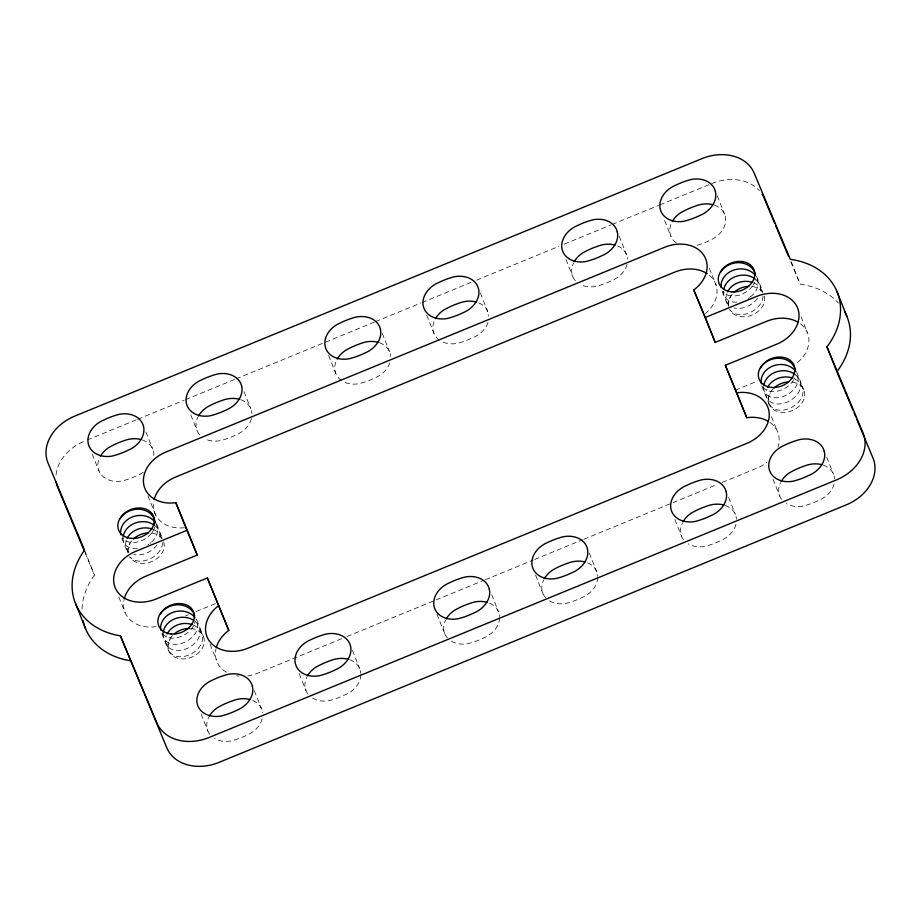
<?xml version="1.0" encoding="UTF-8"?>
<svg xmlns="http://www.w3.org/2000/svg" width="921" height="921" viewBox="0 0 921 921"><rect width="100%" height="100%" fill="white"/><g stroke="black" fill="none" stroke-linecap="round" stroke-linejoin="round"><path stroke-width="0.69" stroke-dasharray="4.61 3.45" d="M87.242 439.985L136.4 419.792M137.736 419.251L184.246 400.151M185.57 399.61L234.728 379.429M236.064 378.876L374.248 322.143M375.584 321.59L420.759 303.044M422.083 302.502L471.253 282.31M476.571 280.134L558.955 246.31M564.262 244.123L610.773 225.023M612.097 224.482L658.607 205.383M659.931 204.842L709.101 184.661M185.662 615.838L188.298 614.756M196.196 611.521L215.94 603.416M735.257 390.193L757.626 381.006M341.656 638.69L257.822 673.113A33.294 25.915 -21.7 0 1 247.83 675.853M346.975 636.515L434.793 600.457M436.128 599.905L484.02 580.242M485.355 579.689L533.259 560.026M534.583 559.473L582.486 539.81M583.822 539.269L671.639 503.211M672.963 502.659L716.883 484.63M722.202 482.443L756.797 468.236A33.294 25.915 -21.7 0 0 766.836 462.388M790.748 261.679L800.199 284.232A75.971 59.128 -21.7 0 1 838.363 303.032M85.043 552.646L94.449 575.095A75.971 59.128 -21.7 0 0 82.027 611.44M791.335 261.955L800.199 284.232M801.109 316.847L807.36 332.573M796.55 371.681L803.849 390.032M756.509 276.081L762.772 291.807M826.713 457.15L833.493 474.188M717.286 195.851L724.585 214.202M761.805 385.945L769.116 404.296M722.283 291.658L728.027 306.083M771.487 416.753L776.702 429.865M709.377 268.276L716.158 285.314M773.018 479.196L779.799 496.235M664.64 220.522L670.891 236.248M728.592 497.444L735.372 514.482M619.165 236.144L626.464 254.495M674.897 519.49L681.678 536.529M565.989 259.503L572.77 276.542M589.302 553.107L596.601 571.457M480.394 293.12L487.704 311.471M535.608 575.153L542.906 593.504M426.699 315.166L433.998 333.517M491.699 594.701L498.48 611.74M382.273 333.414L389.571 351.753M436.957 614.134L444.785 633.786M328.578 355.46L335.877 373.799M352.409 650.376L359.708 668.715M244.03 391.69L250.811 408.74M299.233 673.723L306.014 690.762M190.854 415.049L197.117 430.786M254.288 690.658L261.587 709.009M145.898 431.984L152.679 449.022M210.069 644.216L216.331 659.943M147.959 495.74L155.776 515.403M196.634 619.522L203.414 636.561M156.593 523.922L162.326 538.348M201.112 714.017L207.893 731.055M92.204 454.03L98.984 471.068M161.889 633.786L168.67 650.825M121.848 538.198L127.582 552.612M118.855 596.958L125.118 612.695M84.536 550.194L94.449 575.095M156.213 626.637A33.294 25.915 -21.7 0 1 123.932 600.457M184.442 527.721A33.294 25.915 -21.7 0 1 153.795 500.909M239.034 676.106A33.294 25.915 -21.7 0 1 236.605 675.807M226.405 672.261A33.294 25.915 -21.7 0 1 216.009 648.775M800.625 323.939A33.294 25.915 -21.7 0 1 795.364 364.209M770.037 422.474A33.294 25.915 -21.7 0 1 778.015 446.904M709.285 275.218A33.294 25.915 -21.7 0 1 705.693 313.29M834.127 483.986A23.9 18.604 -21.7 0 1 818.573 500.425A63.019 49.043 -21.7 0 1 803.124 506.078A23.9 18.604 -21.7 0 1 786.35 503.603M823.259 465.128A23.9 18.604 -21.7 0 1 834.599 478.943M781.63 499.412A23.9 18.604 -21.7 0 1 780.548 482.662M735.994 524.279A23.9 18.604 -21.7 0 1 720.441 540.719A63.019 49.043 -21.7 0 1 705.002 546.372A23.9 18.604 -21.7 0 1 688.229 543.885M725.138 505.422A23.9 18.604 -21.7 0 1 736.478 519.225M683.497 539.706A23.9 18.604 -21.7 0 1 682.426 522.955M597.741 577.444A23.9 18.604 -21.7 0 1 581.681 597.694A63.019 49.043 -21.7 0 1 566.231 603.347A23.9 18.604 -21.7 0 1 549.457 600.86M587.656 562.881A23.9 18.604 -21.7 0 1 597.706 576.201M545.52 597.637A23.9 18.604 -21.7 0 1 543.655 579.931M499.619 617.738A23.9 18.604 -21.7 0 1 483.56 637.977A63.019 49.043 -21.7 0 1 468.11 643.641A23.9 18.604 -21.7 0 1 451.336 641.154M489.535 603.174A23.9 18.604 -21.7 0 1 499.585 616.494M447.399 637.919A23.9 18.604 -21.7 0 1 445.534 620.224M360.848 674.713A23.9 18.604 -21.7 0 1 344.788 694.952A63.019 49.043 -21.7 0 1 329.338 700.616A23.9 18.604 -21.7 0 1 312.564 698.13M349.473 659.655A23.9 18.604 -21.7 0 1 360.813 673.47M307.844 693.939A23.9 18.604 -21.7 0 1 306.762 677.2M262.22 718.806A23.9 18.604 -21.7 0 1 246.667 735.246A63.019 49.043 -21.7 0 1 231.217 740.898A23.9 18.604 -21.7 0 1 214.443 738.423M252.642 700.444A23.9 18.604 -21.7 0 1 262.566 712.532M209.723 734.233A23.9 18.604 -21.7 0 1 208.641 717.482M714.362 205.141A23.9 18.604 -21.7 0 1 725.587 222.088A23.9 18.604 -21.7 0 1 709.665 240.439A63.019 49.043 -21.7 0 1 696.621 245.447M676.359 242.902A23.9 18.604 -21.7 0 1 671.651 222.675M627.097 264.292A23.9 18.604 -21.7 0 1 611.544 280.732A63.019 49.043 -21.7 0 1 596.106 286.385A23.9 18.604 -21.7 0 1 580.483 284.543M617.519 245.919A23.9 18.604 -21.7 0 1 627.569 259.238M575.383 280.675A23.9 18.604 -21.7 0 1 573.518 262.969M487.969 322.523A23.9 18.604 -21.7 0 1 472.772 337.708A63.019 49.043 -21.7 0 1 457.334 343.36A23.9 18.604 -21.7 0 1 440.56 340.874M478.759 302.905A23.9 18.604 -21.7 0 1 488.809 316.214M439.467 340.171A23.9 18.604 -21.7 0 1 434.758 319.944M389.848 362.816A23.9 18.604 -21.7 0 1 374.651 377.99A63.019 49.043 -21.7 0 1 359.213 383.654A23.9 18.604 -21.7 0 1 342.439 381.167M379.348 342.693A23.9 18.604 -21.7 0 1 390.677 356.508M341.346 380.465A23.9 18.604 -21.7 0 1 336.625 360.238M251.445 418.525A23.9 18.604 -21.7 0 1 235.88 434.965A63.019 49.043 -21.7 0 1 220.441 440.629A23.9 18.604 -21.7 0 1 204.83 438.776M240.577 399.668A23.9 18.604 -21.7 0 1 251.917 413.483M199.73 434.908A23.9 18.604 -21.7 0 1 197.865 417.213M142.456 439.962A23.9 18.604 -21.7 0 1 153.577 457.553M143.239 472.323A23.9 18.604 -21.7 0 1 137.759 475.259A63.019 49.043 -21.7 0 1 122.32 480.912A23.9 18.604 -21.7 0 1 99.744 457.495M711.76 183.567A42.677 33.214 -21.7 0 1 759.411 190.612M56.031 474.96A42.677 33.214 -21.7 0 1 84.582 441.078M190.578 628.49A18.777 14.621 -21.7 0 1 202.735 647.417A18.777 14.621 -21.7 0 1 175.934 657.663A18.777 14.621 -21.7 0 1 172.722 635.317M163.696 541.824A18.777 14.621 -21.7 0 1 152.184 561.35A18.777 14.621 -21.7 0 1 129.47 556.871M127.881 552.577A18.777 14.621 -21.7 0 1 132.682 539.718M151.643 533.006A18.777 14.621 -21.7 0 1 162.004 538.566M764.384 296.182A18.777 14.621 -21.7 0 1 751.536 315.27A18.777 14.621 -21.7 0 1 729.455 309.537M728.315 306.048A18.777 14.621 -21.7 0 1 733.128 293.189M752.077 286.466A18.777 14.621 -21.7 0 1 762.968 292.797M792.129 382.065A18.777 14.621 -21.7 0 1 802.847 401.498A18.777 14.621 -21.7 0 1 776.058 410.996A18.777 14.621 -21.7 0 1 773.168 388.789M795.836 375.1A18.57 15.473 -11 0 1 798.691 392.208A18.57 13.136 -30.1 0 1 776.679 403.951A18.57 13.136 -30.1 0 1 766.825 389.284M794.811 378.98A18.57 15.473 -11 0 1 801.166 398.436A18.57 13.136 -30.1 0 1 777.692 409.972A18.57 13.136 -30.1 0 1 770.555 392.76M763.567 387.58A18.57 13.136 -30.1 0 0 776.783 397.78A18.57 13.136 -30.1 0 0 796.216 385.991A18.57 15.473 -11 0 0 796.504 372.763M793.741 379.763A18.57 13.136 -30.1 0 1 763.9 388.144M763.325 387.534A18.57 13.136 -30.1 0 1 762.83 386.878M795.571 374.053A18.57 15.473 -11 0 1 795.445 375.031M794.627 377.909A18.57 15.473 -11 0 1 794.213 378.842M755.796 279.5A18.57 15.473 -11 0 1 760.147 292.855M763.014 296.159A18.57 15.473 -11 0 1 761.126 302.836A18.57 13.136 -30.1 0 1 745.469 314.107A18.57 13.136 -30.1 0 1 730.215 309.963M753.781 282.92A18.57 15.473 -11 0 1 762.53 292.325M750.339 296.965A18.57 13.136 -30.1 0 0 756.176 290.391A18.57 15.473 -11 0 0 756.463 277.163M749.406 297.644A18.57 13.136 -30.1 0 1 748.439 298.289M736.754 302.18A18.57 13.136 -30.1 0 1 723.549 291.105M753.7 284.175A18.57 13.136 -30.1 0 1 753.148 285.061M752.549 285.947A18.57 13.136 -30.1 0 1 722.778 291.289M757.499 298.392A18.57 13.136 -30.1 0 1 734.221 307.948M728.81 305.001A18.57 13.136 -30.1 0 1 726.784 293.684M755.404 279.431A18.57 15.473 -11 0 1 755.197 280.41M754.587 282.321A18.57 15.473 -11 0 1 754.172 283.254M728.638 306.152A18.57 13.136 -30.1 0 1 730.514 297.172M155.35 526.029A18.57 15.473 -11 0 1 159.437 540.351M162.58 542.688A18.57 15.473 -11 0 1 160.68 549.377A18.57 13.136 -30.1 0 1 145.564 560.498A18.57 13.136 -30.1 0 1 130.275 557.147M153.335 529.46A18.57 15.473 -11 0 1 162.084 538.854M151.643 542.009A18.57 13.136 -30.1 0 0 155.73 536.931A18.57 15.473 -11 0 0 156.029 523.704M150.791 542.768A18.57 13.136 -30.1 0 1 149.893 543.494M148.972 544.184A18.57 13.136 -30.1 0 1 148.005 544.829M137.379 548.628A18.57 13.136 -30.1 0 1 123.103 537.634M152.103 532.476A18.57 13.136 -30.1 0 0 153.254 530.703A18.57 15.473 -11 0 0 153.726 529.782M151.447 533.34A18.57 13.136 -30.1 0 1 122.343 537.818M157.065 544.933A18.57 13.136 -30.1 0 1 133.775 554.477M128.986 552.105A18.57 13.136 -30.1 0 1 126.338 540.213M154.763 526.939A18.57 15.473 -11 0 1 154.141 528.85M128.203 552.681A18.57 13.136 -30.1 0 1 130.068 543.701M195.39 621.629A18.57 15.473 -11 0 1 198.245 638.748A18.57 13.136 -30.1 0 1 176.245 650.491A18.57 13.136 -30.1 0 1 166.379 635.812M193.375 625.048A18.57 15.473 -11 0 1 200.732 644.965A18.57 13.136 -30.1 0 1 177.246 656.512A18.57 13.136 -30.1 0 1 170.109 639.301M163.144 633.234A18.57 13.136 -30.1 0 0 175.819 644.332A18.57 13.136 -30.1 0 0 195.77 632.52A18.57 15.473 -11 0 0 196.069 619.292M162.384 633.418A18.57 13.136 -30.1 0 0 177.638 637.551A18.57 13.136 -30.1 0 0 193.295 626.303A18.57 15.473 -11 0 0 193.778 625.382M194.999 621.56A18.57 15.473 -11 0 1 194.527 623.494"/><path stroke-width="1.38" d="M798.231 322.315A33.294 25.915 -21.7 0 0 766.56 321.314L715.226 342.393L693.789 289.965A33.294 25.915 -21.7 0 0 703.609 254.921A33.294 25.915 -21.7 0 0 664.743 247.242L165.78 452.119A33.294 25.915 -21.7 0 0 143.803 484.768A33.294 25.915 -21.7 0 0 175.796 502.647L187.32 530.174L135.997 551.242A33.294 25.915 -21.7 0 0 115.206 587.782A33.294 25.915 -21.7 0 0 156.017 599.041L207.34 577.974L228.776 630.39A33.294 25.915 -21.7 0 0 216.331 647.509M715.226 342.393L705.325 317.48L756.648 296.412A33.294 25.915 -21.7 0 1 797.459 307.672A33.294 25.915 -21.7 0 1 776.668 344.212L725.345 365.28L746.781 417.708A33.294 25.915 -21.7 0 1 767.815 421.07M187.32 530.174L197.232 555.075L145.898 576.143A33.294 25.915 -21.7 0 0 124.231 599.053M826.943 346.837L863.069 433.077A42.677 33.214 -21.7 0 1 836.418 479.922L209.24 737.433A42.677 33.214 -21.7 0 1 156.927 723.008L120.409 635.835A75.971 59.128 -21.7 0 1 84.536 550.194L48.03 463.021A42.677 33.214 -21.7 0 1 74.67 416.165L701.848 158.665A42.677 33.214 -21.7 0 1 754.161 173.09L790.287 259.331A75.971 59.128 -21.7 0 1 826.943 346.837L836.326 370.426M764.073 197.992L774.63 223.204M775.747 225.852L788.526 256.372M852.973 410.213L836.855 371.739A75.971 59.128 -21.7 0 0 844.545 311.643M854.078 412.873L855.747 416.856M856.852 419.504L872.97 457.979A42.677 33.214 -21.7 0 1 846.33 504.835L219.152 762.335A42.677 33.214 -21.7 0 1 166.839 747.91L120.409 635.835M693.789 289.965L705.325 317.48M725.345 365.28L746.781 417.708M185.697 527.56L197.232 555.075M228.776 630.39L207.34 577.974M84.49 551.322L57.931 487.923A42.677 33.214 -21.7 0 1 56.193 481.637M836.936 291.462L846.848 316.364M175.796 502.647L185.179 526.248M75.729 604.003L85.63 628.905M154.095 499.631A33.294 25.915 -21.7 0 1 175.681 477.02L674.656 272.144A33.294 25.915 -21.7 0 1 707.201 273.687M821.935 464.714A23.9 18.604 -21.7 0 0 804.194 466.107A63.019 49.043 -21.7 0 0 789.239 472.934A23.9 18.604 -21.7 0 0 781.192 481.441M723.814 505.007A23.9 18.604 -21.7 0 0 706.073 506.4A63.019 49.043 -21.7 0 0 691.118 513.227A23.9 18.604 -21.7 0 0 683.071 521.735M585.042 561.983A23.9 18.604 -21.7 0 0 567.301 563.376A63.019 49.043 -21.7 0 0 552.347 570.203A23.9 18.604 -21.7 0 0 544.299 578.71M486.921 602.265A23.9 18.604 -21.7 0 0 469.18 603.658A63.019 49.043 -21.7 0 0 454.226 610.485A23.9 18.604 -21.7 0 0 446.178 619.004M348.15 659.252A23.9 18.604 -21.7 0 0 330.409 660.645A63.019 49.043 -21.7 0 0 315.454 667.46A23.9 18.604 -21.7 0 0 307.407 675.979M250.028 699.534A23.9 18.604 -21.7 0 0 232.288 700.927A63.019 49.043 -21.7 0 0 217.333 707.754A23.9 18.604 -21.7 0 0 209.286 716.262M713.027 204.727A23.9 18.604 -21.7 0 0 695.297 206.12A63.019 49.043 -21.7 0 0 680.343 212.947A23.9 18.604 -21.7 0 0 672.284 221.454M614.906 245.021A23.9 18.604 -21.7 0 0 597.165 246.414A63.019 49.043 -21.7 0 0 582.222 253.24A23.9 18.604 -21.7 0 0 574.163 261.748M476.145 301.996A23.9 18.604 -21.7 0 0 458.405 303.389A63.019 49.043 -21.7 0 0 443.45 310.216A23.9 18.604 -21.7 0 0 435.403 318.724M378.013 342.278A23.9 18.604 -21.7 0 0 360.284 343.683A63.019 49.043 -21.7 0 0 345.329 350.498A23.9 18.604 -21.7 0 0 337.27 359.017M239.253 399.265A23.9 18.604 -21.7 0 0 221.512 400.658A63.019 49.043 -21.7 0 0 206.557 407.473A23.9 18.604 -21.7 0 0 198.51 415.993M141.132 439.547A23.9 18.604 -21.7 0 0 123.391 440.94A63.019 49.043 -21.7 0 0 108.436 447.767A23.9 18.604 -21.7 0 0 100.377 456.275M762.058 194.135A42.677 33.214 -21.7 0 1 763.636 197.002M130.322 660.737A75.971 59.128 -21.7 0 1 83.005 620.397M174.391 633.786A18.777 14.621 -21.7 0 1 189.461 628.444M133.487 538.935A18.777 14.621 -21.7 0 1 148.281 532.868M733.933 292.406A18.777 14.621 -21.7 0 1 748.727 286.327M773.974 388.006A18.777 14.621 -21.7 0 1 788.767 381.927M736.869 392.807A33.294 25.915 -21.7 0 1 768.862 410.685A33.294 25.915 -21.7 0 1 746.885 443.335L247.91 648.211A33.294 25.915 -21.7 0 1 209.055 640.544A33.294 25.915 -21.7 0 1 218.864 605.488M792.797 378.117A18.57 15.473 -11 0 0 768.079 386.544A18.57 13.136 -30.1 0 0 767.596 387.442M760.642 367.87A18.57 15.473 -11 0 1 779.293 358.281A18.57 15.473 -11 0 1 795.145 369.24M795.433 371.094A18.57 15.473 -11 0 0 778.89 364.578A18.57 15.473 -11 0 0 763.129 374.099A18.57 13.136 -30.1 0 0 761.437 383.896M794.178 373.822A18.57 15.473 -11 0 0 765.604 380.315A18.57 13.136 -30.1 0 0 763.682 385.795M752.756 282.517A18.57 15.473 -11 0 0 728.039 290.944A18.57 13.136 -30.1 0 0 727.555 291.853M720.602 272.271A18.57 15.473 -11 0 1 740.403 262.761A18.57 15.473 -11 0 1 755.485 275.54M755.393 275.506A18.57 15.473 -11 0 0 738.838 268.99A18.57 15.473 -11 0 0 723.077 278.499A18.57 13.136 -30.1 0 0 721.212 287.479M725.552 284.727A18.57 15.473 -11 0 1 754.99 278.844M723.791 289.298A18.57 13.136 -30.1 0 1 725.552 284.716M152.31 529.057A18.57 15.473 -11 0 0 127.593 537.484A18.57 13.136 -30.1 0 0 127.11 538.382M120.167 518.811A18.57 15.473 -11 0 1 140.522 509.359A18.57 15.473 -11 0 1 155.131 523.047M154.947 522.034A18.57 15.473 -11 0 0 138.403 515.518A18.57 15.473 -11 0 0 122.643 525.028A18.57 13.136 -30.1 0 0 120.95 534.836M154.555 525.373A18.57 15.473 -11 0 0 125.118 531.256A18.57 13.136 -30.1 0 0 123.195 536.736M192.362 624.645A18.57 15.473 -11 0 0 167.634 633.072A18.57 13.136 -30.1 0 0 167.15 633.982M160.208 614.399A18.57 15.473 -11 0 1 178.858 604.809A18.57 15.473 -11 0 1 194.699 615.781M194.987 617.634A18.57 15.473 -11 0 0 178.444 611.118A18.57 15.473 -11 0 0 162.683 620.627A18.57 13.136 -30.1 0 0 160.991 630.425M193.732 620.363A18.57 15.473 -11 0 0 165.158 626.856A18.57 13.136 -30.1 0 0 163.236 632.336M824.33 451.601A23.9 18.604 -21.7 0 0 800.257 439.444A63.019 49.043 -21.7 0 0 784.807 445.096A23.9 18.604 -21.7 0 0 769.139 469.019A23.9 18.604 -21.7 0 0 793.211 481.176A63.019 49.043 -21.7 0 0 808.661 475.524A23.9 18.604 -21.7 0 0 824.33 451.601M726.208 491.895A23.9 18.604 -21.7 0 0 702.124 479.726A63.019 49.043 -21.7 0 0 686.686 485.39A23.9 18.604 -21.7 0 0 671.018 509.301A23.9 18.604 -21.7 0 0 695.09 521.47A63.019 49.043 -21.7 0 0 710.54 515.818A23.9 18.604 -21.7 0 0 726.208 491.895M587.437 548.87A23.9 18.604 -21.7 0 0 563.364 536.713A63.019 49.043 -21.7 0 0 547.914 542.365A23.9 18.604 -21.7 0 0 532.246 566.277A23.9 18.604 -21.7 0 0 556.33 578.446A63.019 49.043 -21.7 0 0 571.768 572.793A23.9 18.604 -21.7 0 0 587.437 548.87M489.316 589.152A23.9 18.604 -21.7 0 0 465.232 576.995A63.019 49.043 -21.7 0 0 449.793 582.648A23.9 18.604 -21.7 0 0 434.125 606.571A23.9 18.604 -21.7 0 0 458.198 618.728A63.019 49.043 -21.7 0 0 473.647 613.075A23.9 18.604 -21.7 0 0 489.316 589.152M350.544 646.139A23.9 18.604 -21.7 0 0 326.471 633.97A63.019 49.043 -21.7 0 0 311.022 639.623A23.9 18.604 -21.7 0 0 295.353 663.546A23.9 18.604 -21.7 0 0 319.437 675.703A63.019 49.043 -21.7 0 0 334.876 670.051A23.9 18.604 -21.7 0 0 350.544 646.139M252.423 686.421A23.9 18.604 -21.7 0 0 228.35 674.264A63.019 49.043 -21.7 0 0 212.901 679.917A23.9 18.604 -21.7 0 0 197.232 703.84A23.9 18.604 -21.7 0 0 221.305 715.997A63.019 49.043 -21.7 0 0 236.755 710.344A23.9 18.604 -21.7 0 0 252.423 686.421M715.433 191.614A23.9 18.604 -21.7 0 0 691.349 179.457A63.019 49.043 -21.7 0 0 675.91 185.109A23.9 18.604 -21.7 0 0 660.23 209.032A23.9 18.604 -21.7 0 0 684.315 221.19A63.019 49.043 -21.7 0 0 699.753 215.537A23.9 18.604 -21.7 0 0 715.433 191.614M617.3 231.908A23.9 18.604 -21.7 0 0 593.228 219.739A63.019 49.043 -21.7 0 0 577.789 225.403A23.9 18.604 -21.7 0 0 562.109 249.315A23.9 18.604 -21.7 0 0 586.193 261.483A63.019 49.043 -21.7 0 0 601.632 255.831A23.9 18.604 -21.7 0 0 617.3 231.908M478.54 288.883A23.9 18.604 -21.7 0 0 454.456 276.726A63.019 49.043 -21.7 0 0 439.018 282.379A23.9 18.604 -21.7 0 0 423.349 306.29A23.9 18.604 -21.7 0 0 447.422 318.459A63.019 49.043 -21.7 0 0 462.872 312.806A23.9 18.604 -21.7 0 0 478.54 288.883M380.419 329.177A23.9 18.604 -21.7 0 0 356.335 317.008A63.019 49.043 -21.7 0 0 340.897 322.661A23.9 18.604 -21.7 0 0 325.217 346.584A23.9 18.604 -21.7 0 0 349.301 358.741A63.019 49.043 -21.7 0 0 364.739 353.088A23.9 18.604 -21.7 0 0 380.419 329.177M241.647 386.152A23.9 18.604 -21.7 0 0 217.563 373.984A63.019 49.043 -21.7 0 0 202.125 379.636A23.9 18.604 -21.7 0 0 186.456 403.559A23.9 18.604 -21.7 0 0 210.529 415.728A63.019 49.043 -21.7 0 0 225.979 410.064A23.9 18.604 -21.7 0 0 241.647 386.152M143.526 426.435A23.9 18.604 -21.7 0 0 119.442 414.277A63.019 49.043 -21.7 0 0 104.004 419.93A23.9 18.604 -21.7 0 0 88.324 443.853A23.9 18.604 -21.7 0 0 112.408 456.01A63.019 49.043 -21.7 0 0 127.846 450.357A23.9 18.604 -21.7 0 0 143.526 426.435M771.66 387.43A18.777 14.621 -21.7 0 0 794.259 365.982A18.777 14.621 -21.7 0 0 763.785 363.358A18.777 14.621 -21.7 0 0 771.66 387.43M731.619 291.842A18.777 14.621 -21.7 0 0 754.218 270.394A18.777 14.621 -21.7 0 0 723.745 267.758A18.777 14.621 -21.7 0 0 731.619 291.842M131.173 538.371A18.777 14.621 -21.7 0 0 153.784 516.923A18.777 14.621 -21.7 0 0 123.31 514.298A18.777 14.621 -21.7 0 0 131.173 538.371M171.225 633.97A18.777 14.621 -21.7 0 0 193.824 612.523A18.777 14.621 -21.7 0 0 163.351 609.886A18.777 14.621 -21.7 0 0 171.225 633.97"/></g></svg>
